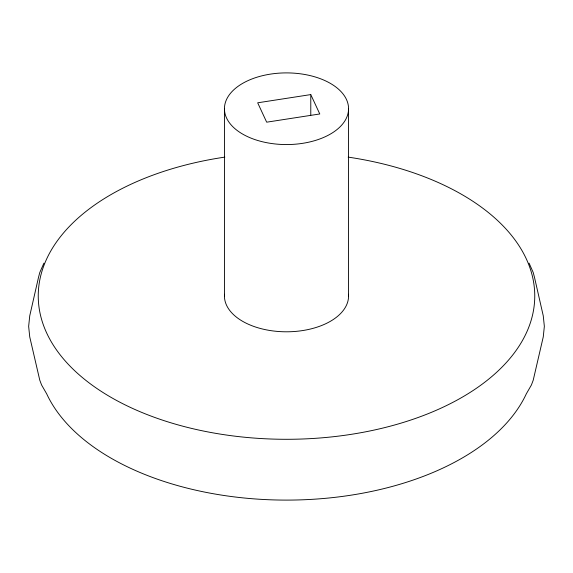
<?xml version="1.0" encoding="UTF-8"?>
<svg xmlns="http://www.w3.org/2000/svg" width="573" height="573" viewBox="0 0 573 573"><rect width="100%" height="100%" fill="white"/><g stroke="black" fill="none" stroke-linecap="round" stroke-linejoin="round"><path stroke-width="0.86" d="M43.906 263.165L39.788 272.497L38.484 277.468L29.739 315.838L28.65 326.366L29.739 336.895L39.788 380.228L41.6 385.013L46.7 393.866A248.259 143.336 0 0 0 286.5 500.1A248.259 143.336 0 0 0 526.301 393.866L531.4 385.013L533.212 380.228L543.261 336.895L544.35 326.366L543.261 315.838L534.516 277.468L533.212 272.497L529.094 263.165M310.781 94.588L257.678 102.803L266.674 122.185L319.777 113.97L310.781 94.588L310.781 115.094M348.563 108.727A62.063 35.834 0 0 1 255.465 139.762A62.063 35.834 0 0 1 255.465 77.699A62.063 35.834 0 0 1 348.563 108.727L348.563 295.962M224.437 108.727L224.437 295.962M348.499 294.264A62.063 35.834 0 0 1 286.5 331.796A62.063 35.834 0 0 1 224.501 294.264M348.162 157.117A248.259 143.336 0 0 1 490.373 377.75A248.259 143.336 0 0 1 82.627 377.75A248.259 143.336 0 0 1 224.838 157.117"/></g></svg>
